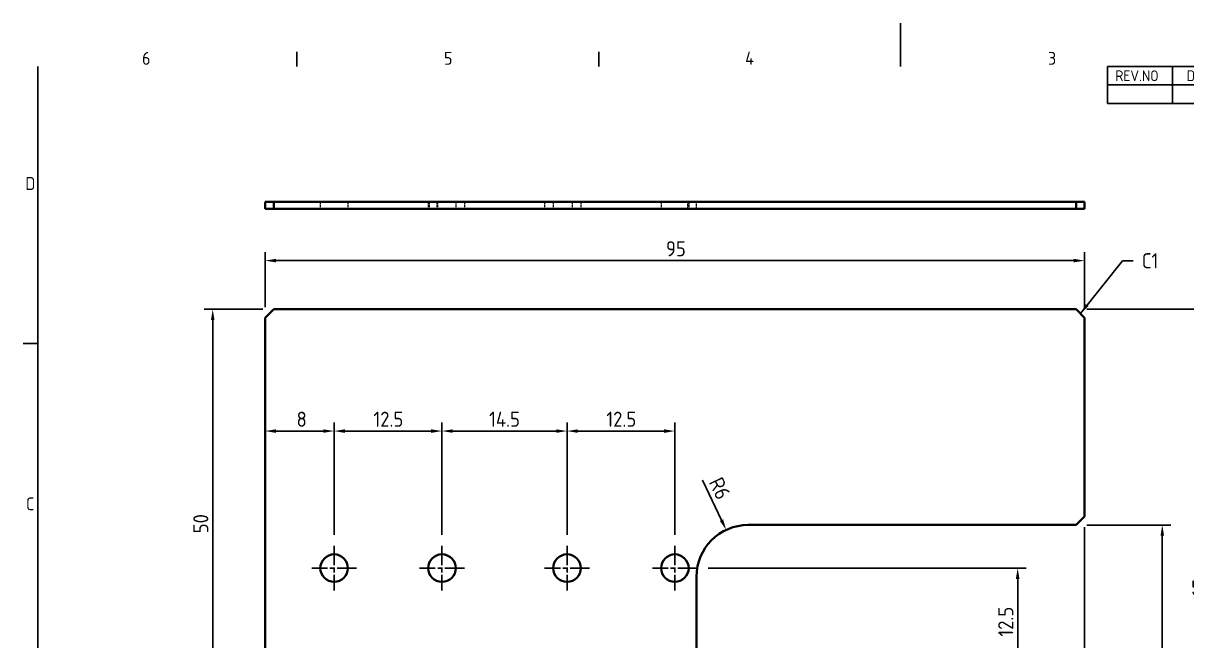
# Model space of a CAD drawing. Header units: millimetres. Extents: x 0 to 210, y 0 to 149.
# Drawn here: x 3.3 to 138.2, y 76.9 to 148.5 of the extents above; entities that cross this region are included whole.
import ezdxf

# ---------------------------------------------------------------- set-up
doc = ezdxf.new("R2010")
doc.units = ezdxf.units.MM
doc.header["$LTSCALE"] = 0.5
doc.linetypes.add('CHAIN', pattern=[0.3543, 0.2362, -0.0295, 0.0591, -0.0295])
doc.linetypes.add('DASHED', pattern=[0.2067, 0.1654, -0.0413])
doc.layers.get('0').update_dxf_attribs({"color": 3, "lineweight": 25})
for name, color, linetype, lineweight in [('가려진 것(ISO)', 2, 'DASHED', 18), ('가시적인 것(ISO)', 3, 'Continuous', 40), ('경계(ISO)', 7, 'Continuous', 25), ('기호(ISO)', 5, 'Continuous', 25), ('중심 표식(ISO)', 1, 'Continuous', 25), ('치수(ISO)', 2, 'Continuous', 25)]:
    doc.layers.add(name, color=color, linetype=linetype, lineweight=lineweight)
doc.styles.add('ISO ProportionalPSTEK', font='isocp.shx')
doc.styles.add('문자 텍스트_PSTEK_POSCO', font='isocp.shx')
doc.styles.add('치수 텍스트_PSTEK_POSCO', font='isocp.shx')
doc.dimstyles.new('치수_PSTEK_POSCO', dxfattribs={"dimscale": 0.5, "dimtxt": 3.5, "dimasz": 2.5, "dimexe": 2, "dimexo": 2.5, "dimgap": 1, "dimtad": 1, "dimrnd": 1e-08, "dimdsep": 46, "dimtxsty": '치수 텍스트_PSTEK_POSCO', "dimcen": 0.09, "dimdle": 10, "dimclrd": 7, "dimclre": 7, "dimclrt": 2, "dimadec": 1, "dimazin": 2, "dimtfac": 1, "dimtmove": 0, "dimatfit": 3, "dimfxl": 0, "dimtolj": 1, "dimlwd": -1, "dimlwe": -1, "dimarcsym": 0})
doc.dimstyles.new('치수_PSTEK_POSCO$7', dxfattribs={"dimscale": 0.5, "dimtxt": 3.5, "dimasz": 2.5, "dimexe": 2, "dimexo": 2.5, "dimgap": 1, "dimtad": 1, "dimrnd": 1e-08, "dimdsep": 46, "dimtxsty": '치수 텍스트_PSTEK_POSCO', "dimcen": 0.09, "dimdle": 10, "dimclrd": 7, "dimclre": 7, "dimclrt": 2, "dimadec": 1, "dimazin": 2, "dimtfac": 1, "dimtmove": 0, "dimatfit": 3, "dimfxl": 0, "dimtolj": 1, "dimlwd": -1, "dimlwe": -1, "dimarcsym": 0})

# ---------------------------------------------------------------- blocks, each defined once
blk = doc.blocks.new('경계 Default Border')
at = {"layer": '경계(ISO)'}
for p, q in [((70, 287), (70, 290.4)), ((140, 287), (140, 290.4)), ((10, 222.75), (6.6, 222.75))]:
    blk.add_line(p, q, dxfattribs=at)
at = {"layer": '경계(ISO)', "flags": 128}
for points in [[(210, 297), (210, 287)], [(10, 10), (10, 287)]]:
    blk.add_lwpolyline(points, dxfattribs=at)
at = {"layer": '경계(ISO)', "color": 2, "char_height": 3, "attachment_point": 7, "style": '문자 텍스트_PSTEK_POSCO'}
for s, insert in [('6', (34.14, 287.37)), ('5', (104.14, 287.37)), ('4', (173.97, 287.4)), ('3', (244.17, 287.37)), ('D', (7.08, 258.35)), ('C', (7.24, 184.1))]:
    blk.add_mtext(s, dxfattribs=dict(at, insert=insert))
blk = doc.blocks.new('리비전 내역')
at = {"layer": '기호(ISO)'}
for p, q in [((258, 287), (410, 287)), ((258, 287), (258, 282.72)), ((273, 287), (273, 282.72)), ((288, 287), (288, 282.72)), ((365, 287), (365, 282.72)), ((380, 287), (380, 282.72)), ((395, 287), (395, 282.72)), ((410, 287), (410, 282.72)), ((258, 282.72), (410, 282.72)), ((258, 282.72), (258, 278.44)), ((273, 282.72), (273, 278.44)), ((288, 282.72), (288, 278.44)), ((365, 282.72), (365, 278.44)), ((380, 282.72), (380, 278.44)), ((395, 282.72), (395, 278.44)), ((410, 282.72), (410, 278.44)), ((258, 278.44), (410, 278.44))]:
    blk.add_line(p, q, dxfattribs=at)
at = {"layer": '기호(ISO)', "color": 2, "char_height": 2.5, "attachment_point": 7, "style": 'ISO ProportionalPSTEK'}
for s, insert in [('REV.NO', (259.79, 283.58)), ('DATE', (276.31, 283.58)), ('DESCRIPTION OF REVISION', (305.51, 283.58)), ('DRA.BY', (366.48, 283.58)), ('CH.BY', (382.86, 283.58)), ('APP.BY', (396.48, 283.58))]:
    blk.add_mtext(s, dxfattribs=dict(at, insert=insert))
blk = doc.blocks.new('*D23')
at = {"layer": 'Defpoints', "color": 0}
for p in [(32.33, 115.35), (25.26, 65.35), (32.33, 65.35)]:
    blk.add_point(p, dxfattribs=at)
at = {"layer": '치수(ISO)', "color": 7}
for p, q in [((31.08, 115.35), (24.26, 115.35)), ((25.26, 114.1), (25.26, 66.6)), ((31.08, 65.35), (24.26, 65.35))]:
    blk.add_line(p, q, dxfattribs=at)
for points in [[(25.05, 114.1), (25.47, 114.1), (25.26, 115.35)], [(25.05, 66.6), (25.47, 66.6), (25.26, 65.35)]]:
    blk.add_solid(points, dxfattribs=at)
at = {"layer": '치수(ISO)', "color": 2, "insert": (23.88, 89.39), "char_height": 1.75, "attachment_point": 4, "rotation": 90, "style": '치수 텍스트_PSTEK_POSCO'}
blk.add_mtext('\\A1;50', dxfattribs=at)
blk = doc.blocks.new('*D26')
at = {"layer": 'Defpoints', "color": 0}
for p in [(126.33, 91.35), (81.33, 51.35), (126.33, 39.57)]:
    blk.add_point(p, dxfattribs=at)
at = {"layer": '치수(ISO)', "color": 7}
for p, q in [((126.33, 90.1), (126.33, 38.57)), ((81.33, 50.1), (81.33, 38.57)), ((82.58, 39.57), (125.08, 39.57))]:
    blk.add_line(p, q, dxfattribs=at)
for points in [[(82.58, 39.78), (82.58, 39.36), (81.33, 39.57)], [(125.08, 39.78), (125.08, 39.36), (126.33, 39.57)]]:
    blk.add_solid(points, dxfattribs=at)
at = {"layer": '치수(ISO)', "color": 2, "insert": (102.75, 40.94), "char_height": 1.75, "attachment_point": 4, "style": '치수 텍스트_PSTEK_POSCO'}
blk.add_mtext('\\A1;45', dxfattribs=at)
blk = doc.blocks.new('*D27')
at = {"layer": 'Defpoints', "color": 0}
for p in [(126.33, 120.99), (31.33, 114.35), (126.33, 114.35)]:
    blk.add_point(p, dxfattribs=at)
at = {"layer": '치수(ISO)', "color": 7}
for p, q in [((31.33, 115.6), (31.33, 121.99)), ((126.33, 115.6), (126.33, 121.99)), ((32.58, 120.99), (125.08, 120.99))]:
    blk.add_line(p, q, dxfattribs=at)
for points in [[(32.58, 121.2), (32.58, 120.79), (31.33, 120.99)], [(125.08, 121.2), (125.08, 120.79), (126.33, 120.99)]]:
    blk.add_solid(points, dxfattribs=at)
at = {"layer": '치수(ISO)', "color": 2, "insert": (77.8, 122.37), "char_height": 1.75, "attachment_point": 4, "style": '치수 텍스트_PSTEK_POSCO'}
blk.add_mtext('\\A1;95', dxfattribs=at)
blk = doc.blocks.new('*D28')
at = {"layer": 'Defpoints', "color": 0}
for p in [(125.33, 90.35), (80.33, 50.35), (135.33, 50.35)]:
    blk.add_point(p, dxfattribs=at)
at = {"layer": '치수(ISO)', "color": 7}
for p, q in [((126.58, 90.35), (136.33, 90.35)), ((135.33, 89.1), (135.33, 51.6)), ((81.58, 50.35), (136.33, 50.35))]:
    blk.add_line(p, q, dxfattribs=at)
for points in [[(135.13, 89.1), (135.54, 89.1), (135.33, 90.35)], [(135.13, 51.6), (135.54, 51.6), (135.33, 50.35)]]:
    blk.add_solid(points, dxfattribs=at)
at = {"layer": '치수(ISO)', "color": 2, "insert": (133.96, 69.3), "char_height": 1.75, "attachment_point": 4, "rotation": 90, "style": '치수 텍스트_PSTEK_POSCO'}
blk.add_mtext('\\A1;40', dxfattribs=at)
blk = doc.blocks.new('*D30')
at = {"layer": 'Defpoints', "color": 0}
for p in [(51.83, 101.24), (39.33, 87.95), (51.83, 87.95)]:
    blk.add_point(p, dxfattribs=at)
at = {"layer": '치수(ISO)', "color": 7}
for p, q in [((39.33, 89.2), (39.33, 102.24)), ((40.58, 101.24), (50.58, 101.24)), ((51.83, 89.2), (51.83, 102.24))]:
    blk.add_line(p, q, dxfattribs=at)
for points in [[(40.58, 101.44), (40.58, 101.03), (39.33, 101.24)], [(50.58, 101.44), (50.58, 101.03), (51.83, 101.24)]]:
    blk.add_solid(points, dxfattribs=at)
at = {"layer": '치수(ISO)', "color": 2, "insert": (43.89, 102.61), "char_height": 1.75, "attachment_point": 4, "style": '치수 텍스트_PSTEK_POSCO'}
blk.add_mtext('\\A1;12.5', dxfattribs=at)
blk = doc.blocks.new('*D31')
at = {"layer": 'Defpoints', "color": 0}
for p in [(66.33, 101.24), (51.83, 87.95), (66.33, 87.95)]:
    blk.add_point(p, dxfattribs=at)
at = {"layer": '치수(ISO)', "color": 7}
for p, q in [((51.83, 89.2), (51.83, 102.24)), ((53.08, 101.24), (65.08, 101.24)), ((66.33, 89.2), (66.33, 102.24))]:
    blk.add_line(p, q, dxfattribs=at)
for points in [[(53.08, 101.44), (53.08, 101.03), (51.83, 101.24)], [(65.08, 101.44), (65.08, 101.03), (66.33, 101.24)]]:
    blk.add_solid(points, dxfattribs=at)
at = {"layer": '치수(ISO)', "color": 2, "insert": (57.3, 102.61), "char_height": 1.75, "attachment_point": 4, "style": '치수 텍스트_PSTEK_POSCO'}
blk.add_mtext('\\A1;14.5', dxfattribs=at)
blk = doc.blocks.new('*D32')
at = {"layer": 'Defpoints', "color": 0}
for p in [(78.83, 101.24), (66.33, 87.95), (78.83, 87.95)]:
    blk.add_point(p, dxfattribs=at)
at = {"layer": '치수(ISO)', "color": 7}
for p, q in [((66.33, 89.2), (66.33, 102.24)), ((67.58, 101.24), (77.58, 101.24)), ((78.83, 89.2), (78.83, 102.24))]:
    blk.add_line(p, q, dxfattribs=at)
for points in [[(67.58, 101.44), (67.58, 101.03), (66.33, 101.24)], [(77.58, 101.44), (77.58, 101.03), (78.83, 101.24)]]:
    blk.add_solid(points, dxfattribs=at)
at = {"layer": '치수(ISO)', "color": 2, "insert": (70.89, 102.61), "char_height": 1.75, "attachment_point": 4, "style": '치수 텍스트_PSTEK_POSCO'}
blk.add_mtext('\\A1;12.5', dxfattribs=at)
blk = doc.blocks.new('*D33')
at = {"layer": 'Defpoints', "color": 0}
for p in [(31.33, 101.24), (31.33, 101.24), (39.33, 87.95)]:
    blk.add_point(p, dxfattribs=at)
at = {"layer": '치수(ISO)', "color": 7}
for p, q in [((38.08, 101.24), (32.58, 101.24)), ((39.33, 89.2), (39.33, 102.24))]:
    blk.add_line(p, q, dxfattribs=at)
for points in [[(32.58, 101.44), (32.58, 101.03), (31.33, 101.24)], [(38.08, 101.44), (38.08, 101.03), (39.33, 101.24)]]:
    blk.add_solid(points, dxfattribs=at)
at = {"layer": '치수(ISO)', "color": 2, "insert": (34.98, 102.61), "char_height": 1.75, "attachment_point": 4, "style": '치수 텍스트_PSTEK_POSCO'}
blk.add_mtext('\\A1;8', dxfattribs=at)
blk = doc.blocks.new('*D37')
at = {"layer": 'Defpoints', "color": 0}
for p in [(81.43, 85.35), (118.57, 85.35), (81.43, 72.85)]:
    blk.add_point(p, dxfattribs=at)
at = {"layer": '치수(ISO)', "color": 7}
for p, q in [((82.68, 85.35), (119.57, 85.35)), ((118.57, 74.1), (118.57, 84.1)), ((82.68, 72.85), (119.57, 72.85))]:
    blk.add_line(p, q, dxfattribs=at)
for points in [[(118.36, 84.1), (118.78, 84.1), (118.57, 85.35)], [(118.36, 74.1), (118.78, 74.1), (118.57, 72.85)]]:
    blk.add_solid(points, dxfattribs=at)
at = {"layer": '치수(ISO)', "color": 2, "insert": (117.19, 77.41), "char_height": 1.75, "attachment_point": 4, "rotation": 90, "style": '치수 텍스트_PSTEK_POSCO'}
blk.add_mtext('\\A1;12.5', dxfattribs=at)
blk = doc.blocks.new('*D38')
at = {"layer": 'Defpoints', "color": 0}
for p in [(84.78, 89.78), (87.33, 84.35)]:
    blk.add_point(p, dxfattribs=at)
at = {"layer": '치수(ISO)', "color": 7}
blk.add_line((82.05, 95.56), (84.24, 90.91), dxfattribs=at)
blk.add_solid([(84.43, 91), (84.05, 90.82), (84.78, 89.78)], dxfattribs=at)
at = {"layer": '치수(ISO)', "color": 2, "insert": (83.51, 95.7), "char_height": 1.75, "attachment_point": 4, "rotation": 295.2373, "style": '치수 텍스트_PSTEK_POSCO'}
blk.add_mtext('\\A1;R6', dxfattribs=at)
blk = doc.blocks.new('*D42')
at = {"layer": 'Defpoints', "color": 0}
for p in [(125.33, 115.35), (80.33, 50.35), (141.07, 50.35)]:
    blk.add_point(p, dxfattribs=at)
at = {"layer": '치수(ISO)', "color": 7}
for p, q in [((126.58, 115.35), (142.07, 115.35)), ((141.07, 114.1), (141.07, 51.6)), ((81.58, 50.35), (142.07, 50.35))]:
    blk.add_line(p, q, dxfattribs=at)
for points in [[(140.86, 114.1), (141.28, 114.1), (141.07, 115.35)], [(140.86, 51.6), (141.28, 51.6), (141.07, 50.35)]]:
    blk.add_solid(points, dxfattribs=at)
at = {"layer": '치수(ISO)', "color": 2, "insert": (139.7, 81.8), "char_height": 1.75, "attachment_point": 4, "rotation": 90, "style": '치수 텍스트_PSTEK_POSCO'}
blk.add_mtext('\\A1;65', dxfattribs=at)

msp = doc.modelspace()

# ---------------------------------------------------------------- linework, layer by layer
at = {"layer": '가려진 것(ISO)', "ltscale": 3.047415}
for p, q in [((37.734, 127.803), (37.734, 127.003)), ((40.934, 127.803), (40.934, 127.003)), ((50.234, 127.803), (50.234, 127.003)), ((50.334, 127.803), (50.334, 127.003)), ((51.234, 127.803), (51.234, 127.003)), ((51.334, 127.803), (51.334, 127.003)), ((53.434, 127.803), (53.434, 127.003)), ((54.434, 127.803), (54.434, 127.003)), ((63.734, 127.803), (63.734, 127.003)), ((64.734, 127.803), (64.734, 127.003)), ((66.934, 127.803), (66.934, 127.003)), ((67.934, 127.803), (67.934, 127.003)), ((77.234, 127.803), (77.234, 127.003)), ((80.334, 127.003), (80.334, 127.803)), ((80.434, 127.803), (80.434, 127.003)), ((81.334, 127.003), (81.334, 127.803))]:
    msp.add_line(p, q, dxfattribs=at)
at = {"layer": '가시적인 것(ISO)'}
for p, q in [((32.334, 127.803), (31.334, 127.803)), ((31.334, 127.803), (31.334, 127.003)), ((31.334, 127.003), (32.334, 127.003)), ((32.334, 127.003), (32.334, 127.803)), ((125.334, 127.803), (32.334, 127.803)), ((32.334, 127.003), (125.334, 127.003)), ((126.334, 127.803), (125.334, 127.803)), ((125.334, 127.803), (125.334, 127.003)), ((125.334, 127.003), (126.334, 127.003)), ((126.334, 127.003), (126.334, 127.803)), ((31.334, 114.354), (32.334, 115.354)), ((32.334, 115.354), (125.334, 115.354)), ((125.334, 115.354), (126.334, 114.354)), ((31.334, 66.354), (31.334, 114.354)), ((126.334, 114.354), (126.334, 91.354)), ((126.334, 91.354), (125.334, 90.354)), ((125.334, 90.354), (87.334, 90.354)), ((81.334, 84.354), (81.334, 51.354))]:
    msp.add_line(p, q, dxfattribs=at)
for centre in [(39.334, 85.354), (51.834, 85.354), (66.334, 85.354), (78.834, 85.354)]:
    msp.add_circle(centre, 1.6, dxfattribs=at)
msp.add_arc((87.334, 84.354), 6, 90, 180, dxfattribs=at)
at = {"layer": '중심 표식(ISO)', "linetype": 'CHAIN', "ltscale": 19.051651}
for p, q in [((39.334, 87.954), (39.334, 82.754)), ((51.834, 87.954), (51.834, 82.754)), ((66.334, 87.954), (66.334, 82.754)), ((78.834, 87.954), (78.834, 82.754)), ((41.934, 85.354), (36.734, 85.354)), ((54.434, 85.354), (49.234, 85.354)), ((68.934, 85.354), (63.734, 85.354)), ((81.434, 85.354), (76.234, 85.354))]:
    msp.add_line(p, q, dxfattribs=at)

# ---------------------------------------------------------------- block references
at = {"xscale": 0.5, "yscale": 0.5, "zscale": 0.5}
msp.add_blockref('경계 Default Border', (0, 0), dxfattribs=at)
at = {"layer": '기호(ISO)', "xscale": 0.5, "yscale": 0.5, "zscale": 0.5}
msp.add_blockref('리비전 내역', (0, 0), dxfattribs=at)

# ---------------------------------------------------------------- texts
at = {"layer": '기호(ISO)', "color": 2, "insert": (132.961, 120.976), "char_height": 1.75, "attachment_point": 4, "style": '치수 텍스트_PSTEK_POSCO'}
msp.add_mtext('{C1}', dxfattribs=at)

# ---------------------------------------------------------------- dimensions: what is measured, and where the dimension line sits
at = {"layer": '치수(ISO)', "color": 7}
dim = msp.add_linear_dim(base=(126.334, 120.994), p1=(31.334, 114.354), p2=(126.334, 114.354), dimstyle='치수_PSTEK_POSCO', override={"dimdec": 2, "dimtp": 0, "dimtm": 0, "dimtdec": 2, "dimtofl": 0, "dimatfit": 1}, dxfattribs=at)
dim.commit()
dim.dimension.update_dxf_attribs({"geometry": '*D27', "text_midpoint": (78.834, 120.994), "dimtype": 160})
for base, p1, p2, angle, override, picture, middle in [((25.26, 65.354), (32.334, 115.354), (32.334, 65.354), 270, {"dimdec": 2, "dimtp": 0, "dimtm": 0, "dimtdec": 2, "dimtofl": 0, "dimatfit": 1}, '*D23', (25.26, 90.354)), ((141.073, 50.354), (125.334, 115.354), (80.334, 50.354), 270, {"dimdec": 2, "dimtp": 0, "dimtm": 0, "dimtdec": 2, "dimtofl": 0, "dimatfit": 1}, '*D42', (141.073, 82.854)), ((31.334, 101.235), (39.334, 87.954), (31.334, 101.235), 180, {"dimdec": 2, "dimse2": 1, "dimtp": 0, "dimtm": 0, "dimtdec": 2, "dimtofl": 0, "dimatfit": 1}, '*D33', (35.334, 101.235)), ((51.834, 101.235), (39.334, 87.954), (51.834, 87.954), 180, {"dimdec": 2, "dimtp": 0, "dimtm": 0, "dimtdec": 2, "dimtofl": 0, "dimatfit": 1}, '*D30', (45.584, 101.235)), ((66.334, 101.235), (51.834, 87.954), (66.334, 87.954), 180, {"dimdec": 2, "dimtp": 0, "dimtm": 0, "dimtdec": 2, "dimtofl": 0, "dimatfit": 1}, '*D31', (59.084, 101.235)), ((78.834, 101.235), (66.334, 87.954), (78.834, 87.954), 180, {"dimdec": 2, "dimtp": 0, "dimtm": 0, "dimtdec": 2, "dimtofl": 0, "dimatfit": 1}, '*D32', (72.584, 101.235)), ((126.334, 39.569), (81.334, 51.354), (126.334, 91.354), 180, {"dimdec": 2, "dimtp": 0, "dimtm": 0, "dimtdec": 2, "dimtofl": 0, "dimatfit": 1}, '*D26', (103.834, 39.569)), ((135.334, 50.354), (125.334, 90.354), (80.334, 50.354), 90, {"dimdec": 2, "dimtp": 0, "dimtm": 0, "dimtdec": 2, "dimtofl": 0, "dimatfit": 1}, '*D28', (135.334, 70.354)), ((118.57, 85.354), (81.434, 72.854), (81.434, 85.354), 90, {"dimdec": 2, "dimtp": 0, "dimtm": 0, "dimtdec": 2, "dimtofl": 0, "dimatfit": 1}, '*D37', (118.57, 79.104))]:
    dim = msp.add_linear_dim(base=base, p1=p1, p2=p2, angle=angle, dimstyle='치수_PSTEK_POSCO', override=override, dxfattribs=at)
    dim.commit()
    dim.dimension.update_dxf_attribs({"geometry": picture, "text_midpoint": middle, "dimtype": 160})
dim = msp.add_radius_dim(center=(87.334, 84.354), mpoint=(84.776, 89.781), dimstyle='치수_PSTEK_POSCO', override={"dimdec": 2, "dimcen": 0, "dimtp": 0, "dimtm": 0, "dimtdec": 2, "dimtofl": 0}, dxfattribs=at)
dim.commit()
dim.dimension.update_dxf_attribs({"geometry": '*D38', "text_midpoint": (82.729, 94.123), "dimtype": 164})

# ---------------------------------------------------------------- leaders
at = {"layer": '기호(ISO)', "color": 7, "annotation_type": 0, "has_hookline": 1, "hookline_direction": 0, "text_width": 1.657}
msp.add_leader([(125.834, 114.854), (130.711, 120.976), (131.961, 120.976)], dimstyle='치수_PSTEK_POSCO$7', override={"dimtad": 0}, dxfattribs=at)

doc.saveas('drawing.dxf')
